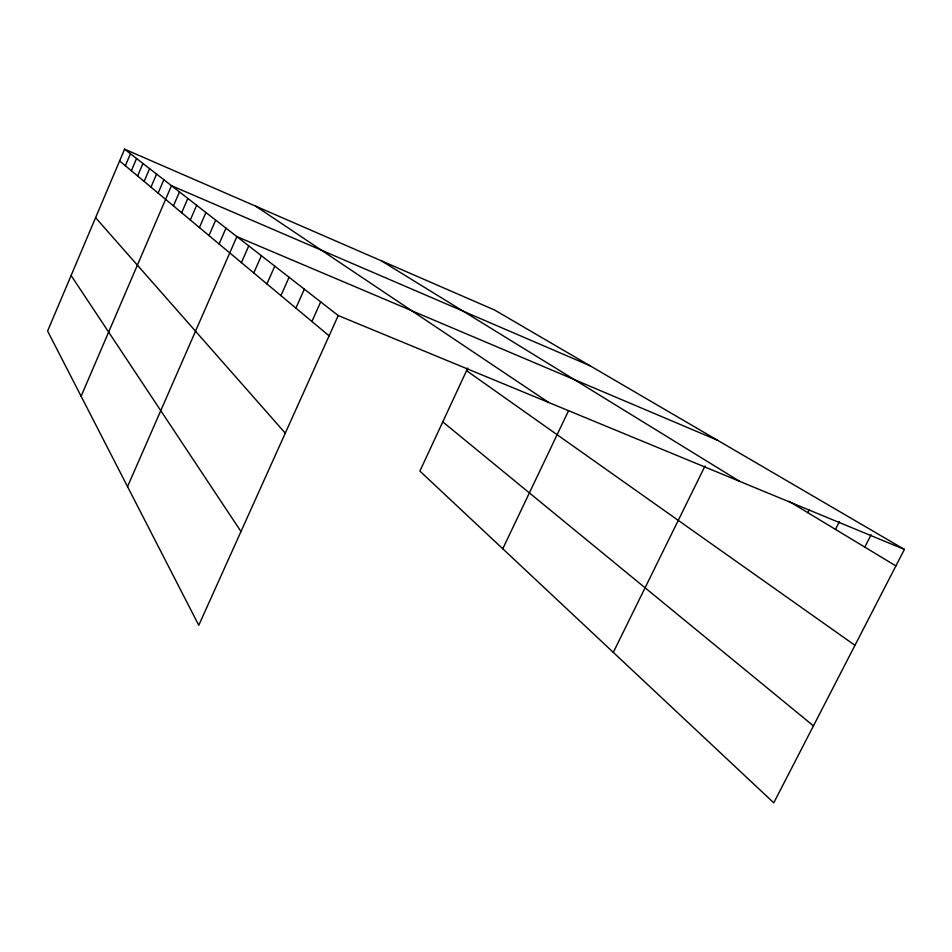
<?xml version="1.0" encoding="UTF-8"?>
<svg xmlns="http://www.w3.org/2000/svg" width="952" height="952" viewBox="0 0 952 952"><rect width="100%" height="100%" fill="white"/><g stroke="black" fill="none" stroke-linecap="round" stroke-linejoin="round"><path stroke-width="1.43" d="M124.593 149.178L47.6 331.046L198.766 625.274L338.234 315.552L124.593 149.178L494.742 310.102L904.4 549.411L773.774 802.822L419.892 471.085L467.801 368.031M125.366 165.755L130.46 153.748M131.364 170.765L136.564 158.508M137.624 175.989L142.943 163.482M144.157 181.439L149.607 168.659M150.987 187.139L156.568 174.085M158.127 193.101L163.851 179.75M81.099 396.258L171.467 185.688L589.966 365.735M173.442 205.894L179.464 191.911M181.677 212.76L187.841 198.444M190.317 219.971L196.659 205.299M199.408 227.564L205.929 212.522M208.988 235.56L215.699 220.126M219.091 243.998L225.993 228.147M127.532 486.627L236.881 236.631L717.653 440.324M241.403 262.621L248.758 245.878M253.767 272.938L261.372 255.695M266.917 283.922L274.783 266.144M280.935 295.62L289.075 277.282M295.894 308.115L304.342 289.17M311.911 321.478L320.693 301.891M502.763 548.768L568.511 410.788M613.29 652.382L705.015 466.016M807.772 512.652L809.057 510.117M835.463 529.395L839.426 521.589M864.785 547.114L871.104 534.774M338.234 315.552L904.4 549.411M789.065 501.347L895.891 565.916M381.3 260.788L739.74 481.391M255.779 206.215L548.661 402.47M466.575 370.673L854.956 645.325M442.775 421.879L813.448 725.864M119.607 160.947L329.106 335.83M95.593 217.687L285.279 433.148M71.102 275.509L240.975 531.537"/></g></svg>
